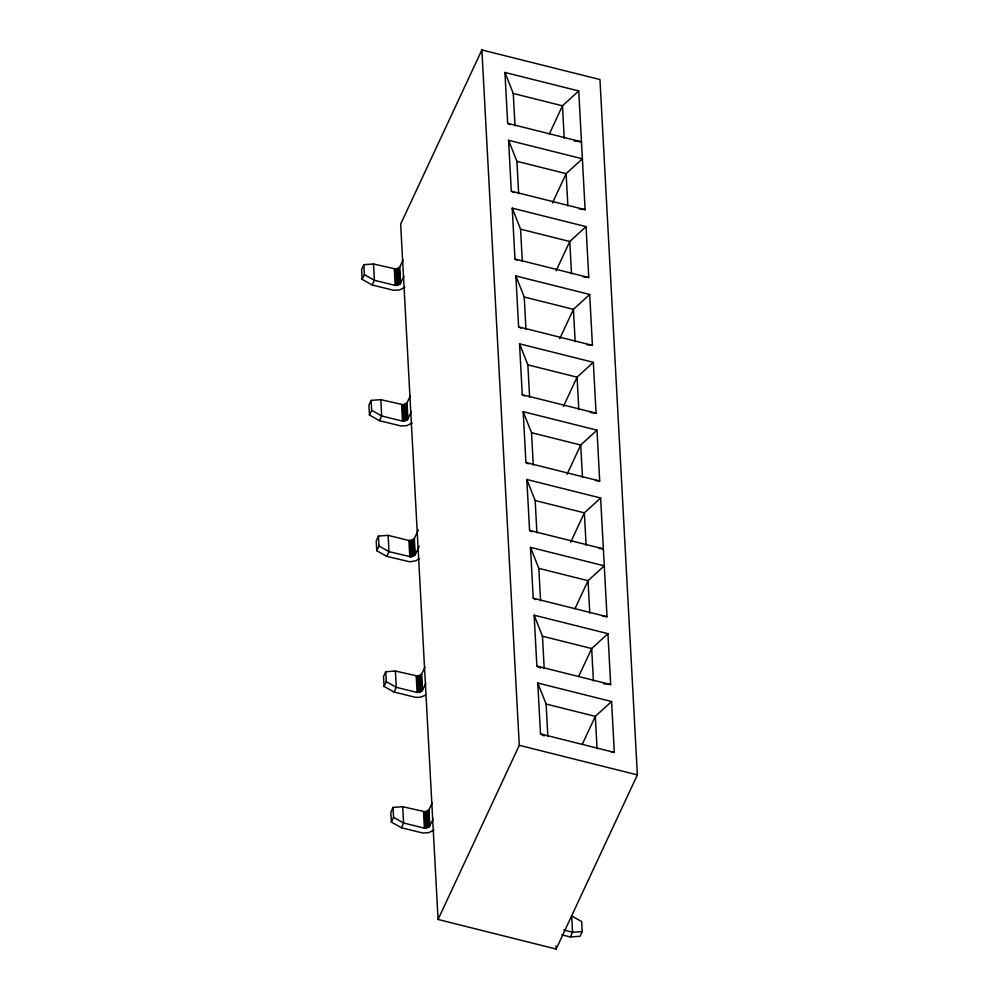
<?xml version="1.0" encoding="UTF-8"?>
<svg xmlns="http://www.w3.org/2000/svg" width="999" height="999" viewBox="0 0 999 999"><rect width="100%" height="100%" fill="white"/><g stroke="black" fill="none" stroke-linecap="round" stroke-linejoin="round"><path stroke-width="1.5" d="M403.072 260.065L399.737 267.07L396.128 269.093L373.501 263.986L363.836 264.685L361.626 269.418L362.162 279.37L372.177 285.002L393.581 290.284L399.662 289.922L404.782 287.3M362.162 279.37L364.373 274.65L363.836 264.685M372.177 285.002L374.388 280.269L373.501 263.986M481.868 49.95L400.661 224.101L438.074 919.467L556.156 949.05L637.374 774.899L599.962 79.533L481.868 49.95L519.28 745.316L438.074 919.467M410.377 395.754L407.043 402.747L403.434 404.77L380.806 399.675L371.141 400.374L368.931 405.107L369.468 415.06L379.483 420.691L400.886 425.961L406.968 425.611L412.088 422.977M369.468 415.06L371.678 410.327L371.141 400.374M379.483 420.691L381.68 415.959L380.806 399.675M549.45 133.741L562.474 105.807L578.733 90.946L504.932 72.452L507.667 123.339L510.139 124.688M418.344 530.032L414.335 538.436L411.613 540.247L408.916 540.496L388.112 535.352L378.434 536.051L376.236 540.784L376.76 550.736L386.775 556.368L409.702 561.788L415.696 560.826L419.38 558.666M376.76 550.736L378.971 546.003L378.434 536.051M386.775 556.368L388.986 551.635L388.112 535.352M552.447 202.972L566.121 173.651L582.38 158.791L508.578 140.297L511.313 191.184L513.786 192.532M556.093 270.816L569.767 241.496L586.026 226.623L512.225 208.142L514.96 259.016L517.445 260.377M424.975 667.107L421.64 674.113L418.032 676.136L395.404 671.041L385.739 671.728L383.529 676.46L384.066 686.425L394.081 692.045L415.484 697.327L420.067 697.29L425.574 695.179M384.066 686.425L386.276 681.693L385.739 671.728M394.081 692.045L396.278 687.312L395.404 671.041M559.752 338.661L573.426 309.328L589.685 294.468L515.871 275.974L518.618 326.86L521.091 328.209M563.399 406.493L577.072 377.172L593.331 362.312L519.53 343.818L522.265 394.705L524.737 396.054M432.267 802.796L428.933 809.789L425.324 811.812L402.709 806.717L393.032 807.417L390.834 812.15L391.371 822.102L401.373 827.734L422.777 833.016L428.858 832.654L433.978 830.032M391.371 822.102L393.569 817.369L393.032 807.417M401.373 827.734L403.584 823.001L402.709 806.717M567.045 474.338L580.719 445.017L596.977 430.144L523.176 411.663L525.911 462.537L528.396 463.898M570.691 542.182L584.365 512.849L600.624 497.989L526.823 479.495L529.57 530.382L532.042 531.743M574.999 608.628L588.024 580.694L604.283 565.834L530.481 547.34L533.216 598.226L535.689 599.575M578.646 676.46L591.67 648.538L607.929 633.666L534.128 615.184L536.863 666.058L540.584 668.094M582.292 744.305L595.317 716.37L611.575 701.51L537.774 683.029L540.509 733.903L544.23 735.938M570.342 936.987L572.552 932.254L571.678 915.971L581.68 921.602L582.217 931.555L580.019 936.288L570.342 936.987L561.813 934.814M364.373 274.65L374.388 280.269L395.192 285.427L400.099 283.928L403.946 276.348M371.678 410.327L381.68 415.959L402.497 421.103L407.392 419.617L411.251 412.038M378.971 546.003L388.986 551.635L410.701 556.818L415.209 554.707L419.218 546.316M386.276 681.693L396.278 687.312L417.095 692.469L421.99 690.971L425.849 683.391M393.569 817.369L403.584 823.001L424.388 828.146L429.295 826.66L433.154 819.08M582.217 931.555L572.552 932.254L563.661 929.994M574.313 140.946L581.468 141.821L507.667 123.339M579.395 208.966L585.114 209.665L578.733 90.946M583.041 276.81L588.761 277.51L586.026 226.623M586.688 344.655L592.419 345.354L589.685 294.468M590.347 412.487L596.066 413.186L593.331 362.312M595.429 480.507L599.712 481.031L596.977 430.144M599.075 548.351L603.371 548.876L529.57 530.382M602.722 616.183L607.017 616.708L600.624 497.989M603.508 683.678L610.664 684.552L607.929 633.666M611.45 752.047L614.31 752.397L611.575 701.51M504.932 72.452L513.274 93.481L562.474 105.807L564.21 138.187M508.578 140.297L516.92 161.326L566.121 173.651L567.869 206.031M511.313 191.184L585.114 209.665M512.225 208.142L520.566 229.171L569.767 241.496L571.515 273.863M514.96 259.016L588.761 277.51M515.871 275.974L524.225 297.003L573.426 309.328L575.162 341.708M518.618 326.86L592.419 345.354M519.53 343.818L527.872 364.847L577.072 377.172L578.808 409.553M522.265 394.705L596.066 413.186M523.176 411.663L531.518 432.692L580.719 445.017L582.467 477.397M525.911 462.537L599.712 481.031M526.823 479.495L535.164 500.524L584.365 512.849L586.113 545.229M530.481 547.34L538.823 568.369L588.024 580.694L589.76 613.074M533.216 598.226L607.017 616.708M534.128 615.184L542.469 636.213L591.67 648.538L593.418 680.918M536.863 666.058L610.664 684.552M537.774 683.029L546.116 704.045L595.317 716.37L597.065 748.75M540.509 733.903L614.31 752.397M519.28 745.316L637.374 774.899M513.274 93.481L515.009 125.862M516.92 161.326L518.656 193.706M520.566 229.171L522.315 261.538M524.225 297.003L525.961 329.383M527.872 364.847L529.607 397.227M531.518 432.692L533.266 465.059M535.164 500.524L536.913 532.904M538.823 568.369L540.559 600.749M542.469 636.213L544.205 668.593M546.116 704.045L547.864 736.425M555.993 945.941L556.156 949.05M399.737 267.07L400.611 283.354M407.043 402.747L407.917 419.031M414.335 538.436L415.209 554.707M421.64 674.113L422.515 690.396M428.933 809.789L429.82 826.073M399.213 267.645L400.099 283.928M406.518 403.334L407.392 419.617M413.823 539.01L414.697 555.294M421.116 674.7L421.99 690.971M428.421 810.376L429.295 826.66M398.576 268.157L399.45 284.44M405.881 403.833L406.755 420.117M413.174 539.522L414.048 555.806M420.479 675.199L421.353 691.483M427.772 810.888L428.658 827.16M397.839 268.569L398.713 284.852M405.132 404.258L406.006 420.542M412.437 539.935L413.311 556.218M419.73 675.624L420.604 691.895M427.035 811.3L427.909 827.584M397.015 268.893L397.889 285.177M404.308 404.57L405.182 420.854M411.613 540.247L412.487 556.53M418.906 675.936L419.78 692.22M426.211 811.613L427.085 827.896M396.128 269.093L397.003 285.377M403.434 404.77L404.308 421.054M410.726 540.459L411.6 556.73M418.032 676.136L418.906 692.419M425.324 811.812L426.211 828.096M395.229 269.181L396.103 285.452M402.522 404.857L403.396 421.141M409.827 540.534L410.701 556.818M417.12 676.223L417.994 692.507M424.425 811.9L425.299 828.183M394.318 269.143L395.192 285.427M401.61 404.82L402.497 421.103M408.916 540.496L409.79 556.78M416.221 676.186L417.095 692.469M423.514 811.862L424.388 828.146"/></g></svg>
